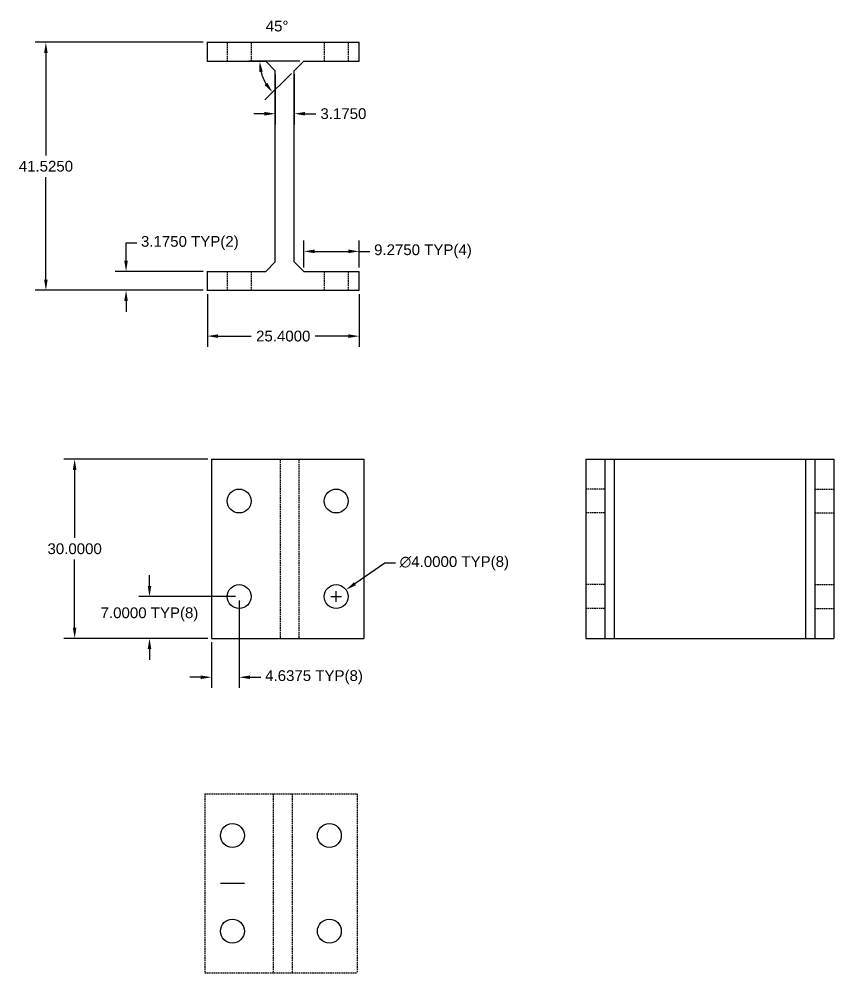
# Model space of a CAD drawing. Header units: millimetres. Extents: x -366 to 1042, y -33 to 256.
# Drawn here: x 79.7 to 216, y -32.8 to 126.9 of the extents above; entities that cross this region are included whole.
import ezdxf

# ---------------------------------------------------------------- set-up
doc = ezdxf.new("R2010")
doc.units = ezdxf.units.MM
doc.header["$MEASUREMENT"] = 0
doc.linetypes.add('HIDDEN', pattern=[0.375, 0.25, -0.125])
for name, color, linetype in [('Arm', 211, 'Continuous'), ('Connectors', 40, 'Continuous'), ('Hidden', 1, 'HIDDEN')]:
    doc.layers.add(name, color=color, linetype=linetype)
doc.styles.get("Standard").update_dxf_attribs({"font": 'Arial.ttf'})
doc.dimstyles.get("Standard").update_dxf_attribs({"dimtxt": 0.18, "dimasz": 0.18, "dimexe": 0.18, "dimexo": 0.0625, "dimgap": 0.09, "dimtad": 0, "dimtih": 1, "dimtoh": 1, "dimdec": 4, "dimzin": 0, "dimdsep": 46, "dimtxsty": 'Standard', "dimcen": 0.09, "dimadec": 0, "dimazin": 0, "dimtfac": 1, "dimtdec": 4, "dimtofl": 0, "dimtmove": 0, "dimatfit": 3, "dimfxl": 1, "dimtolj": 1, "dimtzin": 0, "dimarcsym": 0})

# ---------------------------------------------------------------- blocks, each defined once
blk = doc.blocks.new('*D6')
at = {"color": 0, "lineweight": -2, "transparency": 16777216}
for p, q in [((111.15, 80.85), (111.15, 72.01)), ((136.55, 80.85), (136.55, 72.01)), ((112.95, 73.81), (118.49, 73.81)), ((134.75, 73.81), (129.21, 73.81))]:
    blk.add_line(p, q, dxfattribs=at)
at = {"color": 0, "transparency": 16777216}
for points in [[(112.95, 74.11), (112.95, 73.51), (111.15, 73.81)], [(134.75, 74.11), (134.75, 73.51), (136.55, 73.81)]]:
    blk.add_solid(points, dxfattribs=at)
at = {"layer": 'Defpoints', "color": 0, "transparency": 16777216}
for p in [(111.15, 81.48), (136.55, 81.48), (136.55, 73.81)]:
    blk.add_point(p, dxfattribs=at)
at = {"color": 0, "transparency": 16777216, "insert": (123.85, 73.81), "char_height": 1.8, "attachment_point": 5}
blk.add_mtext('\\A1;25.4000', dxfattribs=at)
blk = doc.blocks.new('*D7')
at = {"color": 0, "lineweight": -2, "transparency": 16777216}
for p, q in [((97.55, 86.45), (97.55, 89.4)), ((97.55, 89.4), (99.35, 89.4)), ((110.43, 84.65), (95.75, 84.65)), ((110.43, 81.48), (95.75, 81.48)), ((97.55, 79.68), (97.55, 77.88))]:
    blk.add_line(p, q, dxfattribs=at)
at = {"color": 0, "transparency": 16777216}
for points in [[(97.25, 86.45), (97.85, 86.45), (97.55, 84.65)], [(97.25, 79.68), (97.85, 79.68), (97.55, 81.48)]]:
    blk.add_solid(points, dxfattribs=at)
at = {"layer": 'Defpoints', "color": 0, "transparency": 16777216}
for p in [(97.55, 84.65), (111.05, 84.65), (111.05, 81.48)]:
    blk.add_point(p, dxfattribs=at)
at = {"color": 0, "transparency": 16777216, "insert": (108.22, 89.4), "char_height": 1.8, "attachment_point": 5}
blk.add_mtext('\\A1;3.1750 TYP(2)', dxfattribs=at)
blk = doc.blocks.new('*D8')
at = {"color": 0, "lineweight": -2, "transparency": 16777216}
for p, q in [((110.43, 123), (82.34, 123)), ((84.14, 121.2), (84.14, 104.05)), ((84.14, 83.28), (84.14, 100.43)), ((110.43, 81.48), (82.34, 81.48))]:
    blk.add_line(p, q, dxfattribs=at)
at = {"color": 0, "transparency": 16777216}
for points in [[(83.84, 121.2), (84.44, 121.2), (84.14, 123)], [(83.84, 83.28), (84.44, 83.28), (84.14, 81.48)]]:
    blk.add_solid(points, dxfattribs=at)
at = {"layer": 'Defpoints', "color": 0, "transparency": 16777216}
for p in [(84.14, 123), (111.05, 123), (111.05, 81.48)]:
    blk.add_point(p, dxfattribs=at)
at = {"color": 0, "transparency": 16777216, "insert": (84.14, 102.24), "char_height": 1.8, "attachment_point": 5}
blk.add_mtext('\\A1;41.5250', dxfattribs=at)
blk = doc.blocks.new('*D9')
at = {"color": 0, "lineweight": -2, "transparency": 16777216}
for p, q in [((127.28, 85.28), (127.28, 89.8)), ((136.55, 85.28), (136.55, 89.8)), ((129.08, 88), (134.75, 88)), ((136.55, 88), (138.35, 88))]:
    blk.add_line(p, q, dxfattribs=at)
at = {"color": 0, "transparency": 16777216}
for points in [[(129.08, 88.3), (129.08, 87.7), (127.28, 88)], [(134.75, 88.3), (134.75, 87.7), (136.55, 88)]]:
    blk.add_solid(points, dxfattribs=at)
at = {"layer": 'Defpoints', "color": 0, "transparency": 16777216}
for p in [(136.55, 88), (127.28, 84.65), (136.55, 84.65)]:
    blk.add_point(p, dxfattribs=at)
at = {"color": 0, "transparency": 16777216, "insert": (147.22, 88), "char_height": 1.8, "attachment_point": 5}
blk.add_mtext('\\A1;9.2750 TYP(4)', dxfattribs=at)
blk = doc.blocks.new('*D10')
at = {"color": 0, "lineweight": -2, "transparency": 16777216}
for p, q in [((122.51, 117.61), (122.51, 109.24)), ((125.69, 117.61), (125.69, 109.24)), ((120.71, 111.04), (118.91, 111.04)), ((127.49, 111.04), (129.29, 111.04))]:
    blk.add_line(p, q, dxfattribs=at)
at = {"color": 0, "transparency": 16777216}
for points in [[(120.71, 111.34), (120.71, 110.74), (122.51, 111.04)], [(127.49, 111.34), (127.49, 110.74), (125.69, 111.04)]]:
    blk.add_solid(points, dxfattribs=at)
at = {"layer": 'Defpoints', "color": 0, "transparency": 16777216}
for p in [(122.51, 118.24), (125.69, 118.24), (125.69, 111.04)]:
    blk.add_point(p, dxfattribs=at)
at = {"color": 0, "transparency": 16777216, "insert": (133.91, 111.04), "char_height": 1.8, "attachment_point": 5}
blk.add_mtext('\\A1;3.1750', dxfattribs=at)
blk = doc.blocks.new('*D12')
at = {"color": 0, "lineweight": -2, "transparency": 16777216}
for p, q in [((126.65, 119.83), (118.1, 119.83)), ((125.25, 117.8), (120.79, 113.34))]:
    blk.add_line(p, q, dxfattribs=at)
blk.add_arc((127.28, 119.83), 7.37, 194.0225, 210.9775, dxfattribs=at)
at = {"color": 0, "transparency": 16777216}
for points in [[(119.82, 118), (120.42, 118.08), (119.9, 119.83)], [(121.19, 116.22), (120.72, 115.85), (122.06, 114.61)]]:
    blk.add_solid(points, dxfattribs=at)
at = {"layer": 'Defpoints', "color": 0, "transparency": 16777216}
for p in [(127.28, 119.83), (127.28, 119.83), (136.55, 119.83), (125.69, 118.24), (120.89, 116.14)]:
    blk.add_point(p, dxfattribs=at)
at = {"color": 0, "transparency": 16777216, "insert": (122.82, 125.7), "char_height": 1.8, "attachment_point": 5}
blk.add_mtext('\\A1;45°', dxfattribs=at)
blk = doc.blocks.new('*D13')
at = {"color": 0, "lineweight": -2, "transparency": 16777216}
for p, q in [((111.22, 53.21), (87.15, 53.21)), ((88.95, 51.41), (88.95, 40.02)), ((88.95, 25.01), (88.95, 36.4)), ((111.22, 23.21), (87.15, 23.21))]:
    blk.add_line(p, q, dxfattribs=at)
at = {"color": 0, "transparency": 16777216}
for points in [[(88.65, 51.41), (89.25, 51.41), (88.95, 53.21)], [(88.65, 25.01), (89.25, 25.01), (88.95, 23.21)]]:
    blk.add_solid(points, dxfattribs=at)
at = {"layer": 'Defpoints', "color": 0, "transparency": 16777216}
for p in [(111.84, 53.21), (88.95, 23.21), (111.84, 23.21)]:
    blk.add_point(p, dxfattribs=at)
at = {"color": 0, "transparency": 16777216, "insert": (88.95, 38.21), "char_height": 1.8, "attachment_point": 5}
blk.add_mtext('\\A1;30.0000', dxfattribs=at)
blk = doc.blocks.new('*D17')
at = {"color": 0, "lineweight": -2, "transparency": 16777216}
for p, q in [((140.82, 35.8), (135.84, 32.36)), ((142.62, 35.8), (140.82, 35.8)), ((132.71, 29.31), (132.71, 31.11)), ((131.81, 30.21), (133.61, 30.21))]:
    blk.add_line(p, q, dxfattribs=at)
at = {"color": 0, "transparency": 16777216}
blk.add_solid([(135.67, 32.61), (136.01, 32.12), (134.35, 31.34)], dxfattribs=at)
at = {"layer": 'Defpoints', "color": 0, "transparency": 16777216}
for p in [(134.35, 31.34), (131.06, 29.07)]:
    blk.add_point(p, dxfattribs=at)
at = {"color": 0, "transparency": 16777216, "insert": (152.47, 35.8), "char_height": 1.8, "attachment_point": 5}
blk.add_mtext('\\A1;∅4.0000 TYP(8)', dxfattribs=at)
blk = doc.blocks.new('*D18')
at = {"color": 0, "lineweight": -2, "transparency": 16777216}
for p, q in [((101.47, 32.01), (101.47, 33.81)), ((115.86, 30.21), (99.67, 30.21)), ((111.22, 23.21), (99.67, 23.21)), ((101.47, 21.41), (101.47, 19.61))]:
    blk.add_line(p, q, dxfattribs=at)
at = {"color": 0, "transparency": 16777216}
for points in [[(101.17, 32.01), (101.77, 32.01), (101.47, 30.21)], [(101.17, 21.41), (101.77, 21.41), (101.47, 23.21)]]:
    blk.add_solid(points, dxfattribs=at)
at = {"layer": 'Defpoints', "color": 0, "transparency": 16777216}
for p in [(116.48, 30.21), (101.47, 23.21), (111.84, 23.21)]:
    blk.add_point(p, dxfattribs=at)
at = {"color": 0, "transparency": 16777216, "insert": (101.47, 27.23), "char_height": 1.8, "attachment_point": 5}
blk.add_mtext('\\A1;7.0000 TYP(8)', dxfattribs=at)
blk = doc.blocks.new('*D19')
at = {"color": 0, "lineweight": -2, "transparency": 16777216}
for p, q in [((116.48, 29.58), (116.48, 14.91)), ((111.84, 22.58), (111.84, 14.91)), ((110.04, 16.71), (108.24, 16.71)), ((118.28, 16.71), (120.08, 16.71))]:
    blk.add_line(p, q, dxfattribs=at)
at = {"color": 0, "transparency": 16777216}
for points in [[(110.04, 17.01), (110.04, 16.41), (111.84, 16.71)], [(118.28, 17.01), (118.28, 16.41), (116.48, 16.71)]]:
    blk.add_solid(points, dxfattribs=at)
at = {"layer": 'Defpoints', "color": 0, "transparency": 16777216}
for p in [(116.48, 30.21), (111.84, 23.21), (111.84, 16.71)]:
    blk.add_point(p, dxfattribs=at)
at = {"color": 0, "transparency": 16777216, "insert": (129, 16.71), "char_height": 1.8, "attachment_point": 5}
blk.add_mtext('\\A1;4.6375 TYP(8)', dxfattribs=at)

msp = doc.modelspace()

# ---------------------------------------------------------------- linework, layer by layer
msp.add_line((113.34144, -17.78697), (117.34144, -17.78697))
at = {"layer": 'Arm'}
for centre in [(115.34144, -9.78697), (131.56644, -9.78697), (115.34144, -25.78697), (131.56644, -25.78697)]:
    msp.add_circle(centre, 2, dxfattribs=at)
at = {"layer": 'Connectors'}
for p, q in [((111.05013, 123.0014), (136.55013, 123.0014)), ((111.15013, 119.8264), (111.15013, 123.0014)), ((136.55013, 119.8264), (136.55013, 123.0014)), ((111.05013, 119.8264), (120.92513, 119.8264)), ((122.51263, 118.2389), (120.92513, 119.8264)), ((125.68763, 118.2389), (127.27513, 119.8264)), ((127.27513, 119.8264), (136.55013, 119.8264)), ((122.51263, 86.2389), (122.51263, 118.2389)), ((125.68763, 86.2389), (125.68763, 118.2389)), ((122.51263, 86.2389), (120.92513, 84.6514)), ((125.68763, 86.2389), (127.27513, 84.6514)), ((111.05013, 84.6514), (120.92513, 84.6514)), ((111.15013, 81.4764), (111.15013, 84.6514)), ((127.27513, 84.6514), (136.55013, 84.6514)), ((136.55013, 81.4764), (136.55013, 84.6514)), ((111.05013, 81.4764), (136.55013, 81.4764)), ((111.84388, 53.2081), (111.84388, 23.2081)), ((111.84388, 53.2081), (137.34388, 53.2081)), ((137.34388, 53.2081), (137.34388, 23.2081)), ((174.45137, 53.2081), (215.97637, 53.2081)), ((174.45137, 53.2081), (174.45137, 23.2081)), ((177.62637, 53.2081), (177.62637, 23.2081)), ((179.21387, 53.2081), (179.21387, 23.2081)), ((211.21387, 53.2081), (211.21387, 23.2081)), ((212.80137, 53.2081), (212.80137, 23.2081)), ((215.97637, 53.2081), (215.97637, 23.2081)), ((111.84388, 23.2081), (137.34388, 23.2081)), ((174.45137, 23.2081), (215.97637, 23.2081))]:
    msp.add_line(p, q, dxfattribs=at)
for centre in [(116.48138, 46.2081), (132.70638, 46.2081), (116.48138, 30.2081), (132.70638, 30.2081)]:
    msp.add_circle(centre, 2, dxfattribs=at)
at = {"layer": 'Hidden'}
for p, q in [((114.48138, 123.0014), (114.48138, 119.8264)), ((118.48138, 123.0014), (118.48138, 119.8264)), ((130.70638, 123.0014), (130.70638, 119.8264)), ((134.70638, 123.0014), (134.70638, 119.8264)), ((114.48138, 84.6514), (114.48138, 81.4764)), ((118.48138, 84.6514), (118.48138, 81.4764)), ((130.70638, 84.6514), (130.70638, 81.4764)), ((134.70638, 84.6514), (134.70638, 81.4764)), ((123.30638, 53.2081), (123.30638, 23.2081)), ((126.48138, 53.2081), (126.48138, 23.2081)), ((177.62637, 48.2081), (174.45137, 48.2081)), ((212.80137, 48.2081), (215.97637, 48.2081)), ((177.62637, 44.2081), (174.45137, 44.2081)), ((212.80137, 44.2081), (215.97637, 44.2081)), ((177.62637, 32.2081), (174.45137, 32.2081)), ((212.80137, 32.2081), (215.97637, 32.2081)), ((177.62637, 28.2081), (174.45137, 28.2081)), ((212.80137, 28.2081), (215.97637, 28.2081)), ((110.70394, -2.78697), (110.70394, -32.78697)), ((110.70394, -2.78697), (136.20394, -2.78697)), ((122.16644, -2.78697), (122.16644, -32.78697)), ((125.34144, -2.78697), (125.34144, -32.78697)), ((136.20394, -2.78697), (136.20394, -32.78697)), ((110.70394, -32.78697), (136.20394, -32.78697))]:
    msp.add_line(p, q, dxfattribs=at)

# ---------------------------------------------------------------- dimensions: what is measured, and where the dimension line sits
dim = msp.add_angular_dim_2l(base=(120.88976, 116.1398), line1=((127.27513, 119.8264), (136.55013, 119.8264)), line2=((125.68763, 118.2389), (127.27513, 119.8264)), dimstyle='Standard', override={"dimscale": 10})
dim.commit()
dim.dimension.update_dxf_attribs({"geometry": '*D12', "text_midpoint": (122.82131, 125.7024), "dimtype": 162})
for base, p1, p2, picture, middle in [((84.1406, 123.0014), (111.05013, 81.4764), (111.05013, 123.0014), '*D8', (84.1406, 102.2389)), ((88.94887, 23.2081), (111.84388, 53.2081), (111.84388, 23.2081), '*D13', (88.94887, 38.2081))]:
    dim = msp.add_linear_dim(base=base, p1=p1, p2=p2, angle=90, dimstyle='Standard', override={"dimscale": 10})
    dim.commit()
    dim.dimension.update_dxf_attribs({"geometry": picture, "text_midpoint": middle})
for base, p1, p2, picture, middle in [((125.68763, 111.04085), (122.51263, 118.2389), (125.68763, 118.2389), '*D10', (133.90795, 111.04085)), ((136.55013, 73.81228), (111.15013, 81.4764), (136.55013, 81.4764), '*D6', (123.85013, 73.81228))]:
    dim = msp.add_linear_dim(base=base, p1=p1, p2=p2, dimstyle='Standard', override={"dimscale": 10})
    dim.commit()
    dim.dimension.update_dxf_attribs({"geometry": picture, "text_midpoint": middle})
for base, p1, p2, text, picture, middle in [((97.55459, 84.6514), (111.05013, 81.4764), (111.05013, 84.6514), '<> TYP(2)', '*D7', (108.22322, 89.39696)), ((101.47373, 23.2081), (116.48138, 30.2081), (111.84388, 23.2081), '<> TYP(8)', '*D18', (101.47373, 27.23159))]:
    dim = msp.add_linear_dim(base=base, p1=p1, p2=p2, angle=90, text=text, dimstyle='Standard', override={"dimscale": 10})
    dim.commit()
    dim.dimension.update_dxf_attribs({"geometry": picture, "text_midpoint": middle, "dimtype": 160})
for base, p1, p2, text, picture, middle in [((136.55013, 88.00211), (127.27513, 84.6514), (136.55013, 84.6514), '<> TYP(4)', '*D9', (147.21875, 88.00211)), ((111.84388, 16.7066), (116.48138, 30.2081), (111.84388, 23.2081), '<> TYP(8)', '*D19', (128.99911, 16.7066))]:
    dim = msp.add_linear_dim(base=base, p1=p1, p2=p2, text=text, dimstyle='Standard', override={"dimscale": 10})
    dim.commit()
    dim.dimension.update_dxf_attribs({"geometry": picture, "text_midpoint": middle, "dimtype": 160})
dim = msp.add_diameter_dim_2p(p1=(131.05919, 29.07374), p2=(134.35356, 31.34247), text='<> TYP(8)', dimstyle='Standard', override={"dimscale": 10})
dim.commit()
dim.dimension.update_dxf_attribs({"geometry": '*D17', "text_midpoint": (152.47128, 35.79595), "dimtype": 163})

doc.saveas('drawing.dxf')
